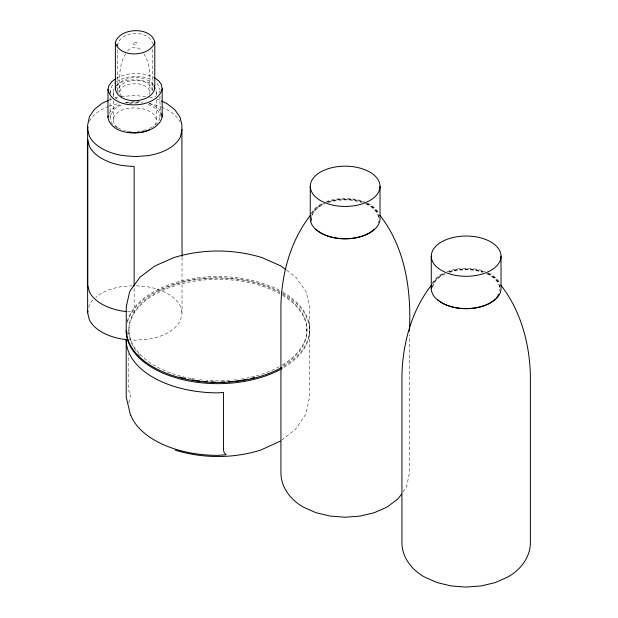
<?xml version="1.0" encoding="UTF-8"?>
<svg xmlns="http://www.w3.org/2000/svg" width="618" height="618" viewBox="0 0 618 618"><rect width="100%" height="100%" fill="white"/><g stroke="black" fill="none" stroke-linecap="round" stroke-linejoin="round"><path stroke-width="0.46" stroke-dasharray="3.09 2.32" d="M113.272 96.887L113.272 92.128L113.959 88.907M117.497 127.54A22.063 12.739 0 0 1 114.052 123.43L113.272 120.201L113.959 116.98A21.082 12.167 0 0 1 129.077 108.25L134.647 107.856L140.24 108.312A22.063 12.739 0 0 1 155.612 117.188L156.4 120.417L155.713 123.631A21.082 12.167 0 0 1 153.604 126.628M121.87 96.508A15.388 8.884 0 0 1 120.34 94.407L119.792 92.159L120.271 89.911A14.701 8.49 0 0 1 130.815 83.824L138.602 83.863A15.388 8.884 0 0 1 149.332 90.058L149.873 92.306L149.394 94.554M88.76 307.416L89.131 305.655A46.141 26.644 0 0 1 93.751 299.104M156.006 90.73L156.4 92.337L155.713 95.558A21.082 12.167 0 0 1 154.832 97.096M182.04 257.412L182.04 313.171L180.533 320.217A46.141 26.644 0 0 1 147.439 339.321L135.234 340.194L128.652 339.661M127.401 334.686L128.196 331.202L128.196 334.06M128.776 402.874L130.908 393.535L128.838 391.318L128.196 388.243L128.196 354.021M117.497 46.049C118.726 30.39 148.861 29.038 152.669 43.693M110.104 92.955C109.803 88.683 112.175 84.542 115.759 82.294M117.041 127.555C104.612 121.931 111.935 106.435 123.059 104.805M117.999 93.596C115.558 76.941 153.673 75.581 152.206 92.298M159.467 92.692L159.861 91.194M160.062 96.099C158.865 106.087 164.373 120.711 153.048 126.613M125.794 53.712C121.723 59.961 119.992 67.501 119.792 74.886L119.792 92.159M403.175 491.905L406.69 486.165L409.371 473.365L409.371 335.056M116.678 85.663C125.253 75.303 145.191 74.492 153.758 85.207M109.062 113.418L111.912 109.61L116.338 106.319L121.228 104.125M311.534 213.766L314.941 209.309L320.487 205.137L323.693 203.716M432.538 283.623L435.945 279.166L441.491 274.995L444.697 273.573M127.725 50.939C130.738 46.342 138.888 46.427 141.877 51.008M281.831 439.993L295.419 429.433L305.925 414.006L309.587 396.949L309.587 330.715M116.439 81.792C127.184 74.932 141.8 74.654 153.125 80.34M116.338 78.247C127.802 72.321 142.21 71.696 153.867 77.42M149.734 128.297L152.368 127.115M109.494 99.954L112.02 98.841M126.165 102.735L135.666 101.499L142.658 101.947M142.766 130.552L147.107 129.471M327.71 201.931C339.019 198.471 351.271 198.471 362.588 201.931M448.714 271.796C460.024 268.328 472.276 268.328 483.593 271.796M114.963 98.131L120.301 96.871M121.19 96.663L134.454 95.427L148.652 97.011M129.139 103.291L138.386 102.897M137.327 131.317L141.028 130.985M125.045 102.75L134.43 102.078L142.287 102.712M132.553 285.817L122.225 286.551A46.141 26.644 0 0 0 95.69 297.312M129.023 131.209L130.862 131.325M136.315 285.833L146.667 286.675A48.289 27.88 0 0 1 180.325 306.111L182.04 313.171M127.648 311.549L134.145 312.075L134.145 287.98M123.832 130.174L125.539 130.56M149.548 97.235L153.133 98.1M156.717 98.973L160.394 100.579M149.131 103.422L154.654 105.84L158.834 109.031L160.889 112.02M148.034 104.496C153.596 106.412 159.861 110.282 160.062 116.833M117.891 127.926L122.132 129.78M366.598 203.716L369.811 205.137L375.35 209.309L378.757 213.766M487.602 273.573L490.816 274.995L496.354 279.166L499.761 283.623M286.706 270.321L296.285 277.706L306.173 291.92L309.51 306.497L309.587 329.494M156.98 83.275L159.351 86.721L160.062 90.444M143.839 53.797C147.833 60.093 149.695 67.625 149.873 75.033L149.873 92.306M113.272 92.128L114.052 95.35A22.063 12.739 0 0 0 118.934 100.487M117.497 44.133L117.999 46.752M110.104 91.07L110.637 93.859M311.433 218.579L311.433 219.375A33.712 19.467 0 0 1 324.628 203.932M306.907 329.494L306.907 330.715M156.4 92.337L156.4 96.153M156.4 99.962L156.4 120.417M152.669 49.432L152.669 90.537M128.899 329.494L128.899 330.715M117.497 49.873L117.497 90.977M113.272 100.695L113.272 120.201M110.104 97.659L110.104 117.451M149.394 103.554A48.289 27.88 0 0 1 160.711 106.798M161.576 107.138A48.289 27.88 0 0 1 179.938 121.746M89.486 121.298A46.141 26.644 0 0 1 108.05 106.628M108.984 106.273A46.141 26.644 0 0 1 118.625 103.577M116.068 85.917A21.082 12.167 0 0 1 129.077 80.178L134.647 79.784L140.24 80.232A22.063 12.739 0 0 1 153.418 86.103M282.534 294.16A89 51.387 0 0 1 281.684 365.331M279.259 366.713A89 51.387 0 0 1 255.226 376.138M254.299 376.385A89 51.387 0 0 1 240.935 379.128M236.238 379.776A89 51.387 0 0 1 233.372 380.093M229.517 380.441A89 51.387 0 0 1 206.281 380.441M202.426 380.093A89 51.387 0 0 1 199.56 379.776M194.863 379.128A89 51.387 0 0 1 191.966 378.649M191.001 378.471A89 51.387 0 0 1 181.507 376.385M180.58 376.138A89 51.387 0 0 1 144.589 300.356A89 51.387 0 0 1 280.054 292.708M282.735 293.287A91.688 52.939 0 0 1 282.735 368.15M127.347 322.426A91.688 52.939 0 0 1 189.062 280.472A91.688 52.939 0 0 1 281.962 292.847M282.534 295.389A89 51.387 0 0 1 280.835 367.053M140.108 355.682A89 51.387 0 0 1 138.092 353.457M135.674 350.383A89 51.387 0 0 1 167.996 288.173A89 51.387 0 0 1 280.054 293.936M282.735 292.059A91.688 52.939 0 0 1 282.735 366.922M127.347 321.205A91.688 52.939 0 0 1 189.062 279.243A91.688 52.939 0 0 1 281.962 291.619M378.571 221.12A33.712 19.467 0 0 1 378.054 222.797M311.951 221.962A33.712 19.467 0 0 1 325.516 202.758M326.428 202.395A33.712 19.467 0 0 1 365.671 203.137M366.536 203.538A33.712 19.467 0 0 1 378.826 217.737M328.289 202.519A33.712 19.467 0 0 1 362.001 202.519M365.671 203.932A33.712 19.467 0 0 1 378.826 218.533M311.457 213.372A34.878 20.139 0 0 1 322.72 203.16M325.987 201.754A34.878 20.139 0 0 1 364.303 201.754M367.571 203.16A34.878 20.139 0 0 1 378.479 212.654M499.831 289.286A33.712 19.467 0 0 1 499.576 290.985M432.569 286.752A33.712 19.467 0 0 1 444.759 273.395M449.294 271.588A33.712 19.467 0 0 1 483.006 271.588M487.54 273.395A33.712 19.467 0 0 1 499.862 288.444M432.569 287.54A33.712 19.467 0 0 1 445.632 273.789M449.294 272.376A33.712 19.467 0 0 1 483.006 272.376M486.675 273.789A33.712 19.467 0 0 1 499.862 289.232M432.461 283.229A34.878 20.139 0 0 1 443.724 273.017M446.992 271.619A34.878 20.139 0 0 1 485.308 271.619M488.575 273.017A34.878 20.139 0 0 1 499.838 283.229M133.055 43.245C136.13 48.76 139.822 39.22 133.055 43.245"/><path stroke-width="0.93" d="M88.003 127.339L87.625 129.1L89.34 136.161A48.289 27.88 0 0 0 123.005 155.597L135.234 156.586L147.439 155.721A46.141 26.644 0 0 0 180.541 136.617L182.04 129.564M126.767 339.506L123.005 339.205A48.289 27.88 0 0 1 89.347 319.769L87.625 312.708L88.003 310.947M115.381 42.518C119.544 27.416 150.993 26.188 154.786 42.032L154.786 88.822C150.622 103.924 119.174 105.153 115.381 89.309L115.381 42.518C119.174 58.362 150.622 57.134 154.786 42.032M154.654 77.768L158.834 80.95L161.406 84.689L162.179 88.729L162.179 116.802C157.683 137.343 111.928 139.042 107.988 117.474L107.988 89.401L109.062 85.346L111.912 81.537L115.605 78.795M107.988 117.474L108.42 115.852M115.381 89.309L115.968 87.099M162.179 88.729C157.683 109.27 111.928 110.97 107.988 89.401M310.475 215.195C290.591 240.688 281.754 273.334 280.927 305.284L280.927 473.365C281.198 488.112 291.364 500.595 303.886 507.347L315.968 512.701L330.043 516.069L345.145 517.235L360.248 516.069L374.323 512.701L387.455 506.822L398.085 498.765L401.623 494.076M431.48 285.053C411.596 310.553 402.758 343.199 401.932 375.141L401.932 543.23C402.202 557.969 412.368 570.453 424.89 577.212L436.972 582.565L451.047 585.926L466.15 587.1L481.252 585.926L495.327 582.565L507.409 577.212C519.931 570.453 530.097 557.969 530.375 543.23L530.375 375.141C529.541 343.199 520.704 310.553 500.819 285.053M280.356 441.105L260.557 450.159C232.886 458.633 202.913 458.633 175.242 450.159M108.652 100.325L102.41 103.121L94.539 109.208L89.456 116.593L87.625 125.292L87.625 312.708M126.721 311.48L123.005 311.178A48.289 27.88 0 0 1 89.347 291.742L87.717 285.037L87.717 139.483L89.34 146.188A48.289 27.88 0 0 0 123.005 165.624L134.145 166.52L134.145 286.049M161.252 100.958L166.713 103.438L174.732 109.602L180.008 117.041L181.893 124.612L182.04 256.455M285.956 269.757L280.904 265.964L262.017 257.606C233.395 248.838 202.403 248.838 173.782 257.606L154.894 265.964L140.077 277.111L130.483 290.313L129.626 291.92L126.288 306.497L126.211 329.494A91.688 52.939 0 0 0 182.318 378.278A91.688 52.939 0 0 0 281.962 367.362M379.815 215.195C405.4 247.733 411.603 290.97 409.371 331.217M130.537 415.551L126.211 396.949L126.211 339.908A91.688 52.939 0 0 0 217.899 392.847L223.446 392.422L223.446 449.464L224.087 452.538L226.157 454.755L217.899 455.381A89.332 51.58 0 0 1 130.862 415.42M161.561 113.573L162.179 116.802M154.222 85.887L154.786 88.822M501.028 256.176A34.878 20.139 0 0 1 448.714 273.612A34.878 20.139 0 0 1 448.714 238.733A34.878 20.139 0 0 1 501.028 256.176L501.028 288.444A34.878 20.139 0 0 1 464.636 308.56A34.878 20.139 0 0 1 431.41 286.69M431.271 256.176L431.271 288.444M380.024 186.312A34.878 20.139 0 0 1 327.71 203.747A34.878 20.139 0 0 1 327.71 168.876A34.878 20.139 0 0 1 380.024 186.312L380.024 218.579A34.878 20.139 0 0 1 345.145 238.718A34.878 20.139 0 0 1 310.267 218.579L310.267 186.312M127.632 131.966A22.063 12.739 0 0 0 129.432 132.306L135.018 132.754L140.595 132.36A21.082 12.167 0 0 0 149.541 129.556M254.299 377.606A89 51.387 0 0 1 250.545 378.525M245.763 379.522A89 51.387 0 0 1 242.874 380.039M240.935 380.356A89 51.387 0 0 1 236.238 380.997M232.414 381.414A89 51.387 0 0 1 228.552 381.731M224.666 381.955A89 51.387 0 0 1 220.788 382.079M215.01 382.079A89 51.387 0 0 1 211.132 381.955M207.254 381.731A89 51.387 0 0 1 203.384 381.414M199.56 380.997A89 51.387 0 0 1 194.863 380.356M193.897 380.201A89 51.387 0 0 1 191.966 379.869M185.261 378.525A89 51.387 0 0 1 179.653 377.119M281.962 368.591A91.688 52.939 0 0 1 182.318 379.506A91.688 52.939 0 0 1 126.211 330.715M374.346 229.108A33.712 19.467 0 0 1 315.952 229.108M498.711 294.268A33.712 19.467 0 0 1 496.702 297.467M495.35 298.965A33.712 19.467 0 0 1 437.598 299.583"/></g></svg>
